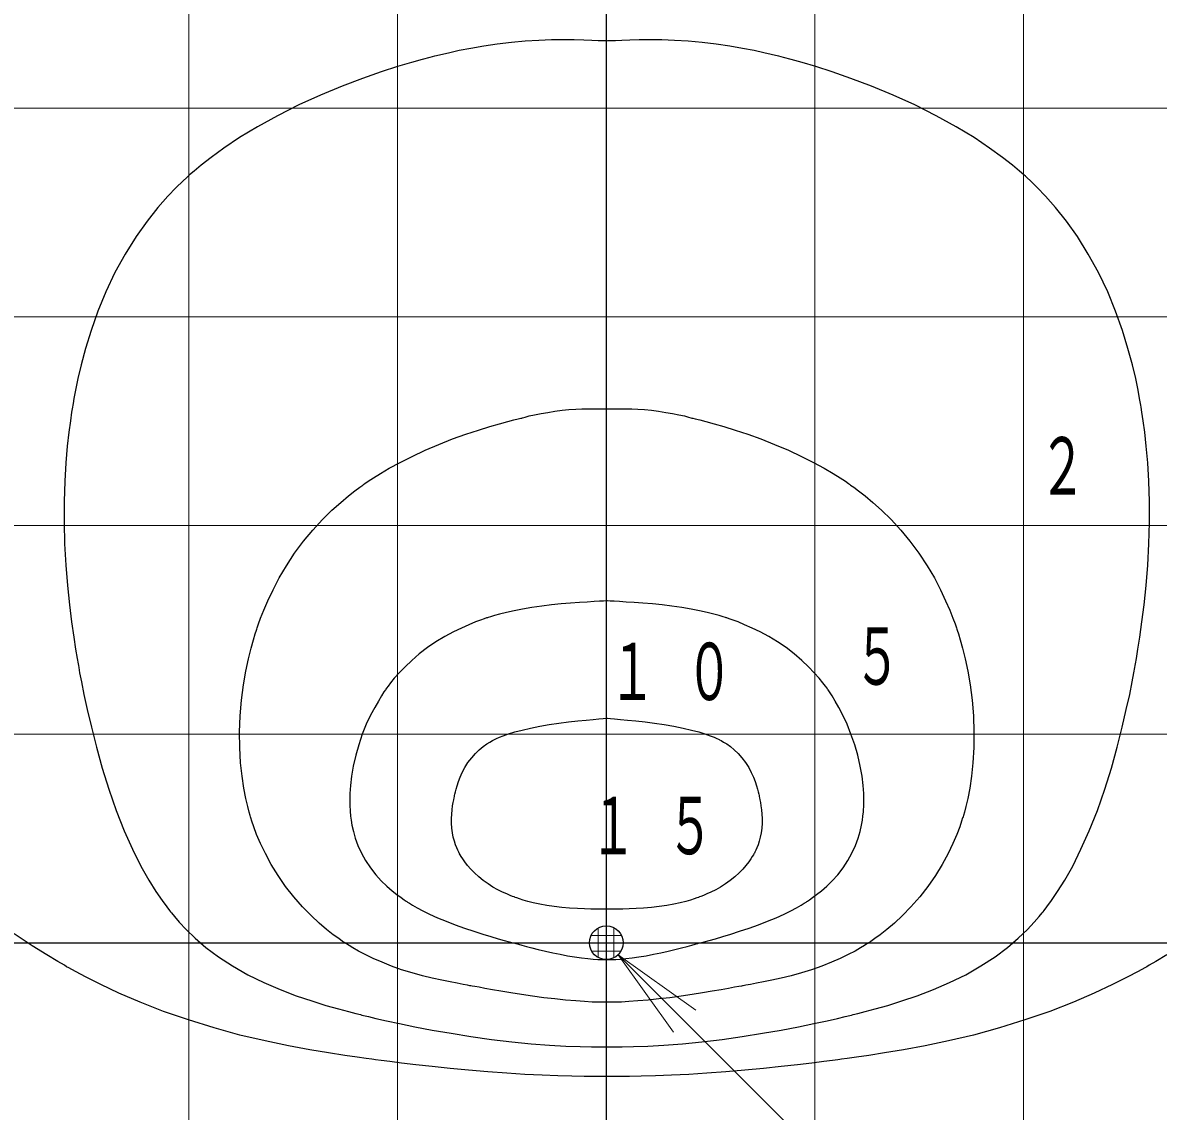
# Model space of a CAD drawing. Units: millimetres on the paper, scale 1:30. Extents: x 895 to 1260, y -33 to 257.
# Drawn here: x 1176.61 to 1212.89, y 175.39 to 210.16 of the extents above; entities that cross this region are included whole.
import ezdxf
from ezdxf.enums import TextEntityAlignment as Align

# ---------------------------------------------------------------- set-up
doc = ezdxf.new("R2010")
doc.units = ezdxf.units.MM
doc.layers.add('1_300', color=7, linetype='Continuous', lineweight=13)
doc.styles.add('ＭＳ ゴシック', font='')
doc.styles.get('ＭＳ ゴシック').set_extended_font_data('MS Gothic')

msp = doc.modelspace()

# ---------------------------------------------------------------- linework, layer by layer
at = {"layer": '1_300', "color": 70}
for p, q in [((1181.927, 234.099), (1181.927, 167.439)), ((1188.593, 234.099), (1188.593, 167.439)), ((1201.924, 234.099), (1201.924, 167.439)), ((1208.59, 234.099), (1208.59, 167.439)), ((1148.597, 207.435), (1241.919, 207.435)), ((1148.597, 200.769), (1241.919, 200.769)), ((1148.597, 194.103), (1241.919, 194.103)), ((1148.597, 187.437), (1241.919, 187.437))]:
    msp.add_line(p, q, dxfattribs=at)
at = {"layer": '1_300', "color": 1, "lineweight": 25}
for p, q in [((1195.258, 234.099), (1195.258, 167.439)), ((1148.597, 180.771), (1241.919, 180.771))]:
    msp.add_line(p, q, dxfattribs=at)
at = {"layer": '1_300'}
for p, q in [((1195, 180.298), (1195, 181.244)), ((1195.5, 180.289), (1195.5, 181.253)), ((1194.77, 181), (1195.746, 181)), ((1194.793, 180.5), (1195.724, 180.5)), ((1195.639, 180.39), (1197.761, 178.269)), ((1195.639, 180.39), (1198.114, 178.622)), ((1197.407, 177.915), (1195.639, 180.39))]:
    msp.add_line(p, q, dxfattribs=at)
at = {"layer": '1_300', "color": 4, "lineweight": 25}
for points in [[(1195.27, 209.577), (1195.237, 209.588), (1195.151, 209.588), (1195.001, 209.588), (1194.797, 209.599), (1194.539, 209.609), (1194.237, 209.62), (1193.893, 209.62), (1193.506, 209.62), (1193.098, 209.599), (1192.668, 209.577), (1192.227, 209.534), (1191.775, 209.48), (1191.345, 209.416), (1190.926, 209.341), (1190.56, 209.276), (1190.259, 209.201), (1190.022, 209.147), (1189.872, 209.115), (1189.829, 209.104), (1189.775, 209.093), (1189.625, 209.05), (1189.377, 208.986), (1189.033, 208.889), (1188.592, 208.76), (1188.065, 208.588), (1187.474, 208.384), (1186.818, 208.136), (1186.13, 207.846), (1185.431, 207.534), (1184.754, 207.19), (1184.119, 206.835), (1183.539, 206.491), (1183.044, 206.158), (1182.635, 205.857), (1182.313, 205.609), (1182.087, 205.416), (1181.947, 205.298), (1181.904, 205.265), (1181.861, 205.222), (1181.732, 205.104), (1181.517, 204.9), (1181.248, 204.62), (1180.936, 204.255), (1180.592, 203.824), (1180.237, 203.33), (1179.893, 202.771), (1179.56, 202.179), (1179.27, 201.566), (1179.012, 200.943), (1178.797, 200.33), (1178.625, 199.76), (1178.485, 199.233), (1178.377, 198.792), (1178.302, 198.427), (1178.248, 198.158), (1178.227, 197.997), (1178.216, 197.943), (1178.205, 197.878), (1178.173, 197.717), (1178.141, 197.448), (1178.087, 197.082), (1178.033, 196.631), (1177.99, 196.104), (1177.958, 195.513), (1177.936, 194.868), (1177.936, 194.201), (1177.947, 193.513), (1177.99, 192.835), (1178.044, 192.179), (1178.108, 191.566), (1178.173, 191.018), (1178.248, 190.534), (1178.302, 190.147), (1178.356, 189.857), (1178.388, 189.685), (1178.399, 189.631), (1178.41, 189.566), (1178.431, 189.394), (1178.496, 189.104), (1178.571, 188.706), (1178.678, 188.222), (1178.807, 187.653), (1178.969, 187.018), (1179.151, 186.351), (1179.366, 185.674), (1179.603, 184.997), (1179.861, 184.351), (1180.119, 183.76), (1180.388, 183.222), (1180.646, 182.771), (1180.872, 182.405), (1181.065, 182.126), (1181.216, 181.921), (1181.302, 181.803), (1181.334, 181.76), (1181.366, 181.728), (1181.463, 181.609), (1181.614, 181.427), (1181.84, 181.19), (1182.119, 180.921), (1182.463, 180.62), (1182.872, 180.319), (1183.313, 180.029), (1183.807, 179.749), (1184.313, 179.502), (1184.84, 179.276), (1185.356, 179.072), (1185.85, 178.911), (1186.302, 178.771), (1186.7, 178.663), (1187.022, 178.577), (1187.259, 178.513), (1187.41, 178.48), (1187.452, 178.459), (1187.506, 178.448), (1187.657, 178.416), (1187.893, 178.351), (1188.237, 178.276), (1188.657, 178.19), (1189.141, 178.083), (1189.7, 177.975), (1190.302, 177.878), (1190.936, 177.771), (1191.592, 177.685), (1192.237, 177.61), (1192.861, 177.545), (1193.442, 177.502), (1193.969, 177.47), (1194.42, 177.459), (1194.786, 177.448), (1195.055, 177.448), (1195.216, 177.448), (1195.27, 177.448), (1195.323, 177.448), (1195.496, 177.448), (1195.764, 177.448), (1196.13, 177.459), (1196.581, 177.47), (1197.098, 177.502), (1197.689, 177.545), (1198.313, 177.61), (1198.958, 177.685), (1199.603, 177.771), (1200.248, 177.878), (1200.85, 177.975), (1201.399, 178.083), (1201.893, 178.19), (1202.313, 178.276), (1202.646, 178.351), (1202.893, 178.416), (1203.044, 178.448), (1203.087, 178.459), (1203.141, 178.48), (1203.291, 178.513), (1203.528, 178.577), (1203.85, 178.663), (1204.248, 178.771), (1204.7, 178.911), (1205.194, 179.072), (1205.711, 179.276), (1206.227, 179.502), (1206.743, 179.749), (1207.227, 180.029), (1207.678, 180.319), (1208.076, 180.62), (1208.42, 180.921), (1208.71, 181.19), (1208.925, 181.427), (1209.087, 181.609), (1209.184, 181.728), (1209.216, 181.76), (1209.248, 181.803), (1209.334, 181.921), (1209.485, 182.126), (1209.678, 182.405), (1209.904, 182.771), (1210.162, 183.222), (1210.42, 183.76), (1210.689, 184.351), (1210.947, 184.997), (1211.184, 185.674), (1211.399, 186.351), (1211.581, 187.018), (1211.743, 187.653), (1211.872, 188.222), (1211.979, 188.706), (1212.054, 189.104), (1212.108, 189.394), (1212.141, 189.566), (1212.151, 189.631), (1212.162, 189.685), (1212.194, 189.857), (1212.237, 190.147), (1212.302, 190.534), (1212.366, 191.018), (1212.442, 191.566), (1212.506, 192.179), (1212.56, 192.835), (1212.592, 193.513), (1212.614, 194.201), (1212.614, 194.868), (1212.592, 195.513), (1212.56, 196.104), (1212.506, 196.631), (1212.463, 197.082), (1212.409, 197.448), (1212.366, 197.717), (1212.345, 197.878), (1212.334, 197.943), (1212.323, 197.997), (1212.291, 198.158), (1212.248, 198.427), (1212.173, 198.792), (1212.065, 199.233), (1211.925, 199.76), (1211.753, 200.33), (1211.528, 200.943), (1211.28, 201.566), (1210.979, 202.179), (1210.657, 202.771), (1210.313, 203.33), (1209.958, 203.824), (1209.614, 204.255), (1209.291, 204.62), (1209.022, 204.9), (1208.818, 205.104), (1208.689, 205.222), (1208.646, 205.265), (1208.603, 205.298), (1208.463, 205.416), (1208.237, 205.609), (1207.915, 205.857), (1207.506, 206.158), (1207.012, 206.491), (1206.431, 206.835), (1205.796, 207.19), (1205.119, 207.534), (1204.42, 207.846), (1203.732, 208.136), (1203.076, 208.384), (1202.474, 208.588), (1201.958, 208.76), (1201.517, 208.889), (1201.162, 208.986), (1200.915, 209.05), (1200.775, 209.093), (1200.721, 209.104), (1200.667, 209.115), (1200.528, 209.147), (1200.291, 209.201), (1199.979, 209.276), (1199.614, 209.341), (1199.205, 209.416), (1198.764, 209.48), (1198.323, 209.534), (1197.872, 209.577), (1197.442, 209.599), (1197.033, 209.62), (1196.657, 209.62), (1196.313, 209.62), (1196.012, 209.609), (1195.753, 209.599), (1195.549, 209.588), (1195.399, 209.588), (1195.302, 209.588)], [(1195.27, 197.814), (1195.291, 197.824), (1195.323, 197.824), (1195.399, 197.824), (1195.485, 197.824), (1195.603, 197.824), (1195.743, 197.824), (1195.893, 197.824), (1196.076, 197.824), (1196.27, 197.814), (1196.474, 197.803), (1196.7, 197.781), (1196.926, 197.749), (1197.162, 197.706), (1197.377, 197.674), (1197.581, 197.631), (1197.753, 197.599), (1197.882, 197.566), (1197.958, 197.545), (1197.99, 197.534), (1198.022, 197.534), (1198.098, 197.513), (1198.248, 197.48), (1198.442, 197.427), (1198.7, 197.351), (1199.012, 197.265), (1199.377, 197.147), (1199.775, 197.018), (1200.194, 196.868), (1200.635, 196.685), (1201.076, 196.502), (1201.495, 196.308), (1201.883, 196.115), (1202.216, 195.932), (1202.506, 195.76), (1202.732, 195.62), (1202.904, 195.513), (1203.001, 195.437), (1203.033, 195.416), (1203.065, 195.394), (1203.162, 195.33), (1203.313, 195.212), (1203.528, 195.05), (1203.775, 194.835), (1204.055, 194.588), (1204.356, 194.287), (1204.667, 193.953), (1204.958, 193.599), (1205.248, 193.212), (1205.506, 192.814), (1205.743, 192.427), (1205.936, 192.05), (1206.098, 191.695), (1206.237, 191.394), (1206.334, 191.136), (1206.399, 190.954), (1206.442, 190.835), (1206.452, 190.792), (1206.463, 190.76), (1206.506, 190.642), (1206.56, 190.448), (1206.635, 190.179), (1206.721, 189.846), (1206.807, 189.448), (1206.883, 189.007), (1206.947, 188.523), (1206.99, 188.018), (1207.001, 187.502), (1207.001, 187.007), (1206.968, 186.523), (1206.925, 186.093), (1206.872, 185.706), (1206.807, 185.384), (1206.743, 185.126), (1206.7, 184.943), (1206.667, 184.835), (1206.657, 184.792), (1206.635, 184.76), (1206.603, 184.653), (1206.549, 184.47), (1206.452, 184.233), (1206.334, 183.943), (1206.184, 183.62), (1205.99, 183.276), (1205.775, 182.921), (1205.528, 182.566), (1205.27, 182.233), (1204.99, 181.921), (1204.721, 181.642), (1204.463, 181.394), (1204.216, 181.19), (1204.012, 181.029), (1203.839, 180.911), (1203.71, 180.814), (1203.635, 180.771), (1203.614, 180.749), (1203.582, 180.739), (1203.506, 180.685), (1203.377, 180.609), (1203.205, 180.502), (1202.99, 180.395), (1202.732, 180.265), (1202.452, 180.147), (1202.141, 180.018), (1201.818, 179.911), (1201.495, 179.814), (1201.162, 179.717), (1200.85, 179.642), (1200.549, 179.577), (1200.28, 179.523), (1200.055, 179.48), (1199.861, 179.437), (1199.721, 179.416), (1199.635, 179.395), (1199.614, 179.395), (1199.581, 179.384), (1199.495, 179.373), (1199.356, 179.351), (1199.162, 179.308), (1198.926, 179.265), (1198.646, 179.222), (1198.334, 179.169), (1198.001, 179.115), (1197.646, 179.061), (1197.291, 179.007), (1196.936, 178.975), (1196.592, 178.932), (1196.27, 178.911), (1195.979, 178.889), (1195.743, 178.878), (1195.538, 178.878), (1195.388, 178.878), (1195.302, 178.878), (1195.27, 178.878), (1195.248, 178.878), (1195.151, 178.878), (1195.012, 178.878), (1194.807, 178.878), (1194.56, 178.889), (1194.28, 178.911), (1193.958, 178.932), (1193.614, 178.975), (1193.259, 179.007), (1192.904, 179.061), (1192.549, 179.115), (1192.205, 179.169), (1191.893, 179.222), (1191.624, 179.265), (1191.377, 179.308), (1191.194, 179.351), (1191.055, 179.373), (1190.969, 179.384), (1190.936, 179.395), (1190.904, 179.395), (1190.829, 179.416), (1190.689, 179.437), (1190.495, 179.48), (1190.27, 179.523), (1190.001, 179.577), (1189.7, 179.642), (1189.388, 179.717), (1189.055, 179.814), (1188.721, 179.911), (1188.399, 180.018), (1188.098, 180.147), (1187.807, 180.265), (1187.56, 180.395), (1187.345, 180.502), (1187.162, 180.609), (1187.044, 180.685), (1186.958, 180.739), (1186.936, 180.749), (1186.915, 180.771), (1186.829, 180.814), (1186.711, 180.911), (1186.538, 181.029), (1186.323, 181.19), (1186.087, 181.394), (1185.829, 181.642), (1185.549, 181.921), (1185.28, 182.233), (1185.012, 182.566), (1184.775, 182.921), (1184.549, 183.276), (1184.367, 183.62), (1184.216, 183.943), (1184.087, 184.233), (1184.001, 184.47), (1183.936, 184.653), (1183.904, 184.76), (1183.893, 184.792), (1183.883, 184.835), (1183.85, 184.943), (1183.807, 185.126), (1183.743, 185.384), (1183.678, 185.706), (1183.625, 186.093), (1183.571, 186.523), (1183.549, 187.007), (1183.539, 187.502), (1183.56, 188.018), (1183.603, 188.523), (1183.668, 189.007), (1183.743, 189.448), (1183.829, 189.846), (1183.915, 190.179), (1183.99, 190.448), (1184.044, 190.642), (1184.087, 190.76), (1184.098, 190.792), (1184.108, 190.835), (1184.151, 190.954), (1184.216, 191.136), (1184.313, 191.394), (1184.442, 191.695), (1184.614, 192.05), (1184.807, 192.427), (1185.044, 192.814), (1185.302, 193.212), (1185.582, 193.599), (1185.883, 193.953), (1186.194, 194.287), (1186.485, 194.588), (1186.775, 194.835), (1187.022, 195.05), (1187.227, 195.212), (1187.388, 195.33), (1187.485, 195.394), (1187.517, 195.416), (1187.549, 195.437), (1187.646, 195.513), (1187.818, 195.62), (1188.044, 195.76), (1188.323, 195.932), (1188.668, 196.115), (1189.055, 196.308), (1189.474, 196.502), (1189.904, 196.685), (1190.345, 196.868), (1190.775, 197.018), (1191.173, 197.147), (1191.539, 197.265), (1191.85, 197.351), (1192.108, 197.427), (1192.302, 197.48), (1192.442, 197.513), (1192.528, 197.534), (1192.56, 197.534), (1192.581, 197.545), (1192.668, 197.566), (1192.796, 197.599), (1192.969, 197.631), (1193.173, 197.674), (1193.388, 197.706), (1193.614, 197.749), (1193.85, 197.781), (1194.065, 197.803), (1194.28, 197.814), (1194.474, 197.824), (1194.646, 197.824), (1194.807, 197.824), (1194.947, 197.824), (1195.055, 197.824), (1195.151, 197.824), (1195.216, 197.824), (1195.259, 197.824)], [(1195.27, 191.695), (1195.248, 191.695), (1195.173, 191.685), (1195.044, 191.685), (1194.872, 191.674), (1194.646, 191.652), (1194.399, 191.642), (1194.119, 191.62), (1193.818, 191.599), (1193.506, 191.566), (1193.194, 191.523), (1192.883, 191.48), (1192.581, 191.427), (1192.313, 191.373), (1192.065, 191.319), (1191.85, 191.265), (1191.689, 191.222), (1191.56, 191.179), (1191.485, 191.158), (1191.463, 191.147), (1191.431, 191.147), (1191.356, 191.115), (1191.237, 191.072), (1191.076, 191.018), (1190.872, 190.932), (1190.635, 190.824), (1190.377, 190.706), (1190.098, 190.556), (1189.818, 190.384), (1189.549, 190.201), (1189.28, 189.996), (1189.044, 189.792), (1188.829, 189.588), (1188.646, 189.394), (1188.485, 189.222), (1188.366, 189.072), (1188.291, 188.964), (1188.237, 188.9), (1188.216, 188.867), (1188.205, 188.846), (1188.151, 188.782), (1188.076, 188.663), (1187.979, 188.491), (1187.861, 188.287), (1187.721, 188.039), (1187.592, 187.749), (1187.463, 187.437), (1187.356, 187.093), (1187.259, 186.76), (1187.173, 186.416), (1187.119, 186.093), (1187.087, 185.792), (1187.065, 185.534), (1187.065, 185.319), (1187.065, 185.136), (1187.076, 185.007), (1187.076, 184.932), (1187.076, 184.91), (1187.087, 184.889), (1187.087, 184.814), (1187.108, 184.685), (1187.13, 184.523), (1187.184, 184.33), (1187.237, 184.115), (1187.323, 183.878), (1187.442, 183.631), (1187.571, 183.394), (1187.721, 183.169), (1187.893, 182.943), (1188.065, 182.749), (1188.248, 182.577), (1188.42, 182.427), (1188.571, 182.308), (1188.7, 182.212), (1188.797, 182.147), (1188.861, 182.104), (1188.883, 182.093), (1188.904, 182.072), (1188.969, 182.04), (1189.065, 181.975), (1189.216, 181.889), (1189.399, 181.792), (1189.614, 181.685), (1189.861, 181.566), (1190.141, 181.459), (1190.431, 181.341), (1190.732, 181.233), (1191.022, 181.136), (1191.313, 181.05), (1191.571, 180.975), (1191.807, 180.9), (1192.001, 180.846), (1192.151, 180.803), (1192.27, 180.771), (1192.334, 180.76), (1192.366, 180.749), (1192.388, 180.749), (1192.452, 180.728), (1192.56, 180.696), (1192.711, 180.652), (1192.883, 180.609), (1193.087, 180.556), (1193.313, 180.502), (1193.549, 180.448), (1193.786, 180.405), (1194.022, 180.351), (1194.248, 180.319), (1194.463, 180.287), (1194.668, 180.265), (1194.84, 180.244), (1194.99, 180.233), (1195.108, 180.233), (1195.205, 180.233), (1195.259, 180.233), (1195.27, 180.233), (1195.291, 180.233), (1195.345, 180.233), (1195.431, 180.233), (1195.56, 180.233), (1195.711, 180.244), (1195.883, 180.265), (1196.087, 180.287), (1196.302, 180.319), (1196.528, 180.351), (1196.764, 180.405), (1197.001, 180.448), (1197.237, 180.502), (1197.452, 180.556), (1197.657, 180.609), (1197.84, 180.652), (1197.99, 180.696), (1198.098, 180.728), (1198.162, 180.749), (1198.184, 180.749), (1198.205, 180.76), (1198.28, 180.771), (1198.388, 180.803), (1198.549, 180.846), (1198.743, 180.9), (1198.979, 180.975), (1199.237, 181.05), (1199.517, 181.136), (1199.818, 181.233), (1200.119, 181.341), (1200.409, 181.459), (1200.689, 181.566), (1200.936, 181.685), (1201.151, 181.792), (1201.334, 181.889), (1201.485, 181.975), (1201.581, 182.04), (1201.646, 182.072), (1201.667, 182.093), (1201.689, 182.104), (1201.754, 182.147), (1201.85, 182.212), (1201.979, 182.308), (1202.13, 182.427), (1202.302, 182.577), (1202.474, 182.749), (1202.657, 182.943), (1202.829, 183.169), (1202.979, 183.394), (1203.108, 183.631), (1203.216, 183.878), (1203.302, 184.115), (1203.366, 184.33), (1203.409, 184.523), (1203.442, 184.685), (1203.452, 184.814), (1203.463, 184.889), (1203.463, 184.91), (1203.474, 184.932), (1203.474, 185.007), (1203.485, 185.136), (1203.485, 185.319), (1203.485, 185.534), (1203.463, 185.792), (1203.431, 186.093), (1203.366, 186.416), (1203.291, 186.76), (1203.194, 187.093), (1203.076, 187.437), (1202.958, 187.749), (1202.818, 188.039), (1202.689, 188.287), (1202.571, 188.491), (1202.474, 188.663), (1202.388, 188.782), (1202.345, 188.846), (1202.323, 188.867), (1202.313, 188.9), (1202.259, 188.964), (1202.173, 189.072), (1202.055, 189.222), (1201.904, 189.394), (1201.721, 189.588), (1201.506, 189.792), (1201.259, 189.996), (1201.001, 190.201), (1200.732, 190.384), (1200.452, 190.556), (1200.173, 190.706), (1199.915, 190.824), (1199.678, 190.932), (1199.474, 191.018), (1199.313, 191.072), (1199.184, 191.115), (1199.108, 191.147), (1199.087, 191.147), (1199.065, 191.158), (1198.99, 191.179), (1198.861, 191.222), (1198.689, 191.265), (1198.485, 191.319), (1198.237, 191.373), (1197.969, 191.427), (1197.668, 191.48), (1197.356, 191.523), (1197.044, 191.566), (1196.732, 191.599), (1196.431, 191.62), (1196.151, 191.642), (1195.893, 191.652), (1195.678, 191.674), (1195.506, 191.685), (1195.377, 191.685), (1195.302, 191.695)], [(1195.27, 187.943), (1195.302, 187.943), (1195.388, 187.932), (1195.517, 187.921), (1195.711, 187.9), (1195.936, 187.878), (1196.205, 187.857), (1196.496, 187.825), (1196.797, 187.782), (1197.108, 187.738), (1197.42, 187.685), (1197.71, 187.631), (1197.979, 187.566), (1198.216, 187.513), (1198.409, 187.448), (1198.581, 187.384), (1198.7, 187.341), (1198.786, 187.298), (1198.84, 187.276), (1198.861, 187.265), (1198.872, 187.255), (1198.926, 187.233), (1199.001, 187.179), (1199.108, 187.126), (1199.227, 187.039), (1199.345, 186.932), (1199.474, 186.814), (1199.592, 186.674), (1199.71, 186.534), (1199.807, 186.373), (1199.882, 186.212), (1199.958, 186.061), (1200.012, 185.921), (1200.055, 185.782), (1200.087, 185.674), (1200.108, 185.588), (1200.13, 185.513), (1200.141, 185.48), (1200.141, 185.459), (1200.141, 185.448), (1200.151, 185.405), (1200.162, 185.341), (1200.184, 185.255), (1200.194, 185.147), (1200.216, 185.018), (1200.227, 184.878), (1200.237, 184.738), (1200.237, 184.588), (1200.227, 184.427), (1200.205, 184.287), (1200.173, 184.147), (1200.141, 184.018), (1200.108, 183.9), (1200.065, 183.803), (1200.033, 183.728), (1200.001, 183.663), (1199.99, 183.631), (1199.979, 183.62), (1199.969, 183.609), (1199.958, 183.577), (1199.915, 183.524), (1199.872, 183.448), (1199.807, 183.351), (1199.721, 183.244), (1199.625, 183.126), (1199.506, 183.007), (1199.366, 182.878), (1199.216, 182.76), (1199.065, 182.653), (1198.904, 182.545), (1198.753, 182.459), (1198.603, 182.384), (1198.474, 182.33), (1198.366, 182.276), (1198.28, 182.244), (1198.237, 182.233), (1198.216, 182.222), (1198.205, 182.212), (1198.151, 182.201), (1198.065, 182.169), (1197.947, 182.136), (1197.797, 182.093), (1197.614, 182.05), (1197.42, 182.007), (1197.194, 181.964), (1196.947, 181.932), (1196.7, 181.9), (1196.452, 181.878), (1196.216, 181.868), (1195.99, 181.857), (1195.786, 181.846), (1195.603, 181.846), (1195.463, 181.846), (1195.356, 181.846), (1195.291, 181.846), (1195.27, 181.846), (1195.248, 181.846), (1195.184, 181.846), (1195.087, 181.846), (1194.936, 181.846), (1194.764, 181.846), (1194.56, 181.857), (1194.334, 181.868), (1194.087, 181.878), (1193.84, 181.9), (1193.592, 181.932), (1193.356, 181.964), (1193.13, 182.007), (1192.926, 182.05), (1192.754, 182.093), (1192.603, 182.136), (1192.485, 182.169), (1192.399, 182.201), (1192.345, 182.212), (1192.334, 182.222), (1192.313, 182.233), (1192.259, 182.244), (1192.184, 182.276), (1192.076, 182.33), (1191.947, 182.384), (1191.796, 182.459), (1191.635, 182.545), (1191.485, 182.653), (1191.323, 182.76), (1191.184, 182.878), (1191.044, 183.007), (1190.926, 183.126), (1190.829, 183.244), (1190.743, 183.351), (1190.678, 183.448), (1190.624, 183.524), (1190.592, 183.577), (1190.571, 183.609), (1190.571, 183.62), (1190.56, 183.631), (1190.549, 183.663), (1190.517, 183.728), (1190.485, 183.803), (1190.442, 183.9), (1190.41, 184.018), (1190.366, 184.147), (1190.345, 184.287), (1190.323, 184.427), (1190.313, 184.588), (1190.313, 184.738), (1190.323, 184.878), (1190.334, 185.018), (1190.345, 185.147), (1190.366, 185.255), (1190.388, 185.341), (1190.399, 185.405), (1190.41, 185.448), (1190.41, 185.459), (1190.41, 185.48), (1190.42, 185.513), (1190.442, 185.588), (1190.463, 185.674), (1190.495, 185.782), (1190.539, 185.921), (1190.592, 186.061), (1190.657, 186.212), (1190.743, 186.373), (1190.84, 186.534), (1190.958, 186.674), (1191.076, 186.814), (1191.194, 186.932), (1191.323, 187.039), (1191.442, 187.126), (1191.539, 187.179), (1191.624, 187.233), (1191.668, 187.255), (1191.689, 187.265), (1191.711, 187.276), (1191.754, 187.298), (1191.85, 187.341), (1191.969, 187.384), (1192.13, 187.448), (1192.334, 187.513), (1192.571, 187.566), (1192.84, 187.631), (1193.13, 187.685), (1193.431, 187.738), (1193.743, 187.782), (1194.055, 187.825), (1194.345, 187.857), (1194.614, 187.878), (1194.84, 187.9), (1195.022, 187.921), (1195.162, 187.932), (1195.248, 187.943)]]:
    msp.add_lwpolyline(points, close=True, dxfattribs=at)
msp.add_lwpolyline([(1213.162, 180.384), (1212.818, 180.169), (1212.603, 180.05), (1212.528, 180.007), (1212.463, 179.975), (1212.248, 179.857), (1211.904, 179.674), (1211.431, 179.437), (1210.85, 179.158), (1210.184, 178.868), (1209.431, 178.577), (1208.635, 178.308), (1207.818, 178.05), (1206.99, 177.824), (1206.194, 177.642), (1205.442, 177.48), (1204.754, 177.351), (1204.151, 177.255), (1203.646, 177.169), (1203.248, 177.115), (1202.958, 177.072), (1202.775, 177.05), (1202.721, 177.04), (1202.657, 177.029), (1202.485, 177.007), (1202.205, 176.975), (1201.829, 176.921), (1201.366, 176.868), (1200.85, 176.814), (1200.28, 176.749), (1199.689, 176.696), (1199.076, 176.652), (1198.474, 176.61), (1197.893, 176.567), (1197.345, 176.545), (1196.829, 176.523), (1196.377, 176.513), (1196.001, 176.502), (1195.689, 176.502), (1195.463, 176.502), (1195.323, 176.502), (1195.27, 176.502), (1195.227, 176.502), (1195.087, 176.502), (1194.861, 176.502), (1194.549, 176.502), (1194.162, 176.513), (1193.711, 176.523), (1193.205, 176.545), (1192.657, 176.567), (1192.076, 176.61), (1191.474, 176.652), (1190.861, 176.696), (1190.27, 176.749), (1189.7, 176.814), (1189.173, 176.868), (1188.721, 176.921), (1188.345, 176.975), (1188.065, 177.007), (1187.883, 177.029), (1187.829, 177.04), (1187.764, 177.05), (1187.592, 177.072), (1187.302, 177.115), (1186.904, 177.169), (1186.388, 177.255), (1185.786, 177.351), (1185.108, 177.48), (1184.356, 177.642), (1183.549, 177.824), (1182.732, 178.05), (1181.915, 178.308), (1181.108, 178.577), (1180.366, 178.868), (1179.689, 179.158), (1179.108, 179.437), (1178.646, 179.674), (1178.302, 179.857), (1178.087, 179.975), (1178.012, 180.007), (1177.947, 180.05), (1177.732, 180.169), (1177.388, 180.384), (1176.915, 180.674), (1176.345, 181.061)], dxfattribs=at)
at = {"layer": '1_300'}
msp.add_lwpolyline([(1195.639, 180.39), (1218.698, 157.332), (1230.698, 157.332)], dxfattribs=at)
at = {"layer": '1_300', "color": 2, "lineweight": 25}
msp.add_circle((1195.258, 180.771), 0.539, dxfattribs=at)

# ---------------------------------------------------------------- texts
at = {"layer": '1_300', "style": 'ＭＳ ゴシック', "width": 0.6}
for s, p in [('２', (1209.083, 196.007)), ('５', (1203.164, 189.931))]:
    msp.add_text(s, height=1.833, dxfattribs=at).set_placement(p, align=Align.MIDDLE_LEFT)
at = {"layer": '1_300', "char_height": 1.833, "attachment_point": 4, "style": 'ＭＳ ゴシック'}
for s, insert in [('\\T1.64;\\W0.6;１０', (1195.341, 189.425)), ('\\T1.64;\\W0.6;１５', (1194.727, 184.5))]:
    msp.add_mtext(s, dxfattribs=dict(at, insert=insert))

doc.saveas('drawing.dxf')
